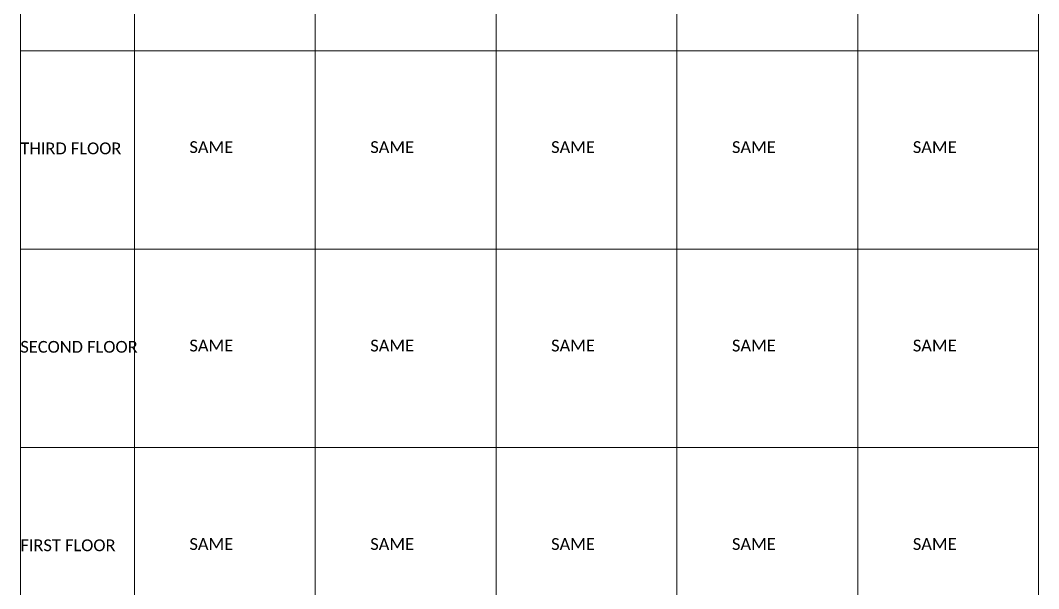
# Model space of a CAD drawing. Header units: inches. Extents: x 0 to 162649, y -36601 to -26324.
# Drawn here: x 143714 to 143973, y -29462.4 to -29317.8 of the extents above; entities that cross this region are included whole.
import ezdxf

# ---------------------------------------------------------------- set-up
doc = ezdxf.new("R2010")
doc.units = ezdxf.units.IN
doc.header["$MEASUREMENT"] = 0
doc.layers.add('Line', color=31, linetype='Continuous', lineweight=5)
doc.layers.add('OL_AR_Text', color=140, linetype='Continuous', lineweight=5)
doc.styles.add('1-8 Annotative Text', font='calibri.ttf', dxfattribs={"height": 0.125})

msp = doc.modelspace()

# ---------------------------------------------------------------- linework, layer by layer
at = {"layer": 'Line'}
for p, q in [((143713.97, -29607), (143713.97, -29073)), ((143742.97, -29578), (143742.97, -29073)), ((143788.97, -29578), (143788.97, -29073)), ((143834.97, -29578), (143834.97, -29073)), ((143880.97, -29578), (143880.97, -29073)), ((143926.97, -29578), (143926.97, -29073)), ((143972.97, -29607), (143972.97, -29073)), ((143713.97, -29325.5), (143972.97, -29325.5)), ((143713.97, -29376), (143972.97, -29376)), ((143713.97, -29426.5), (143972.97, -29426.5))]:
    msp.add_line(p, q, dxfattribs=at)

# ---------------------------------------------------------------- texts
at = {"layer": 'OL_AR_Text', "char_height": 3, "attachment_point": 1, "style": '1-8 Annotative Text'}
for s, insert in [('THIRD FLOOR', (143713.97, -29348.86)), ('SAME', (143756.97, -29348.54)), ('SAME', (143802.97, -29348.54)), ('SAME', (143848.97, -29348.54)), ('SAME', (143894.97, -29348.54)), ('SAME', (143940.97, -29348.54)), ('SAME', (143756.97, -29399.04)), ('SAME', (143802.97, -29399.04)), ('SAME', (143848.97, -29399.04)), ('SAME', (143894.97, -29399.04)), ('SAME', (143940.97, -29399.04)), ('SECOND FLOOR', (143713.97, -29399.36)), ('FIRST FLOOR', (143713.97, -29449.86)), ('SAME', (143756.97, -29449.54)), ('SAME', (143802.97, -29449.54)), ('SAME', (143848.97, -29449.54)), ('SAME', (143894.97, -29449.54)), ('SAME', (143940.97, -29449.54))]:
    msp.add_mtext_dynamic_manual_height_columns(s, width=432.2308, gutter_width=60, heights=[0], dxfattribs=dict(at, insert=insert))

doc.saveas('drawing.dxf')
